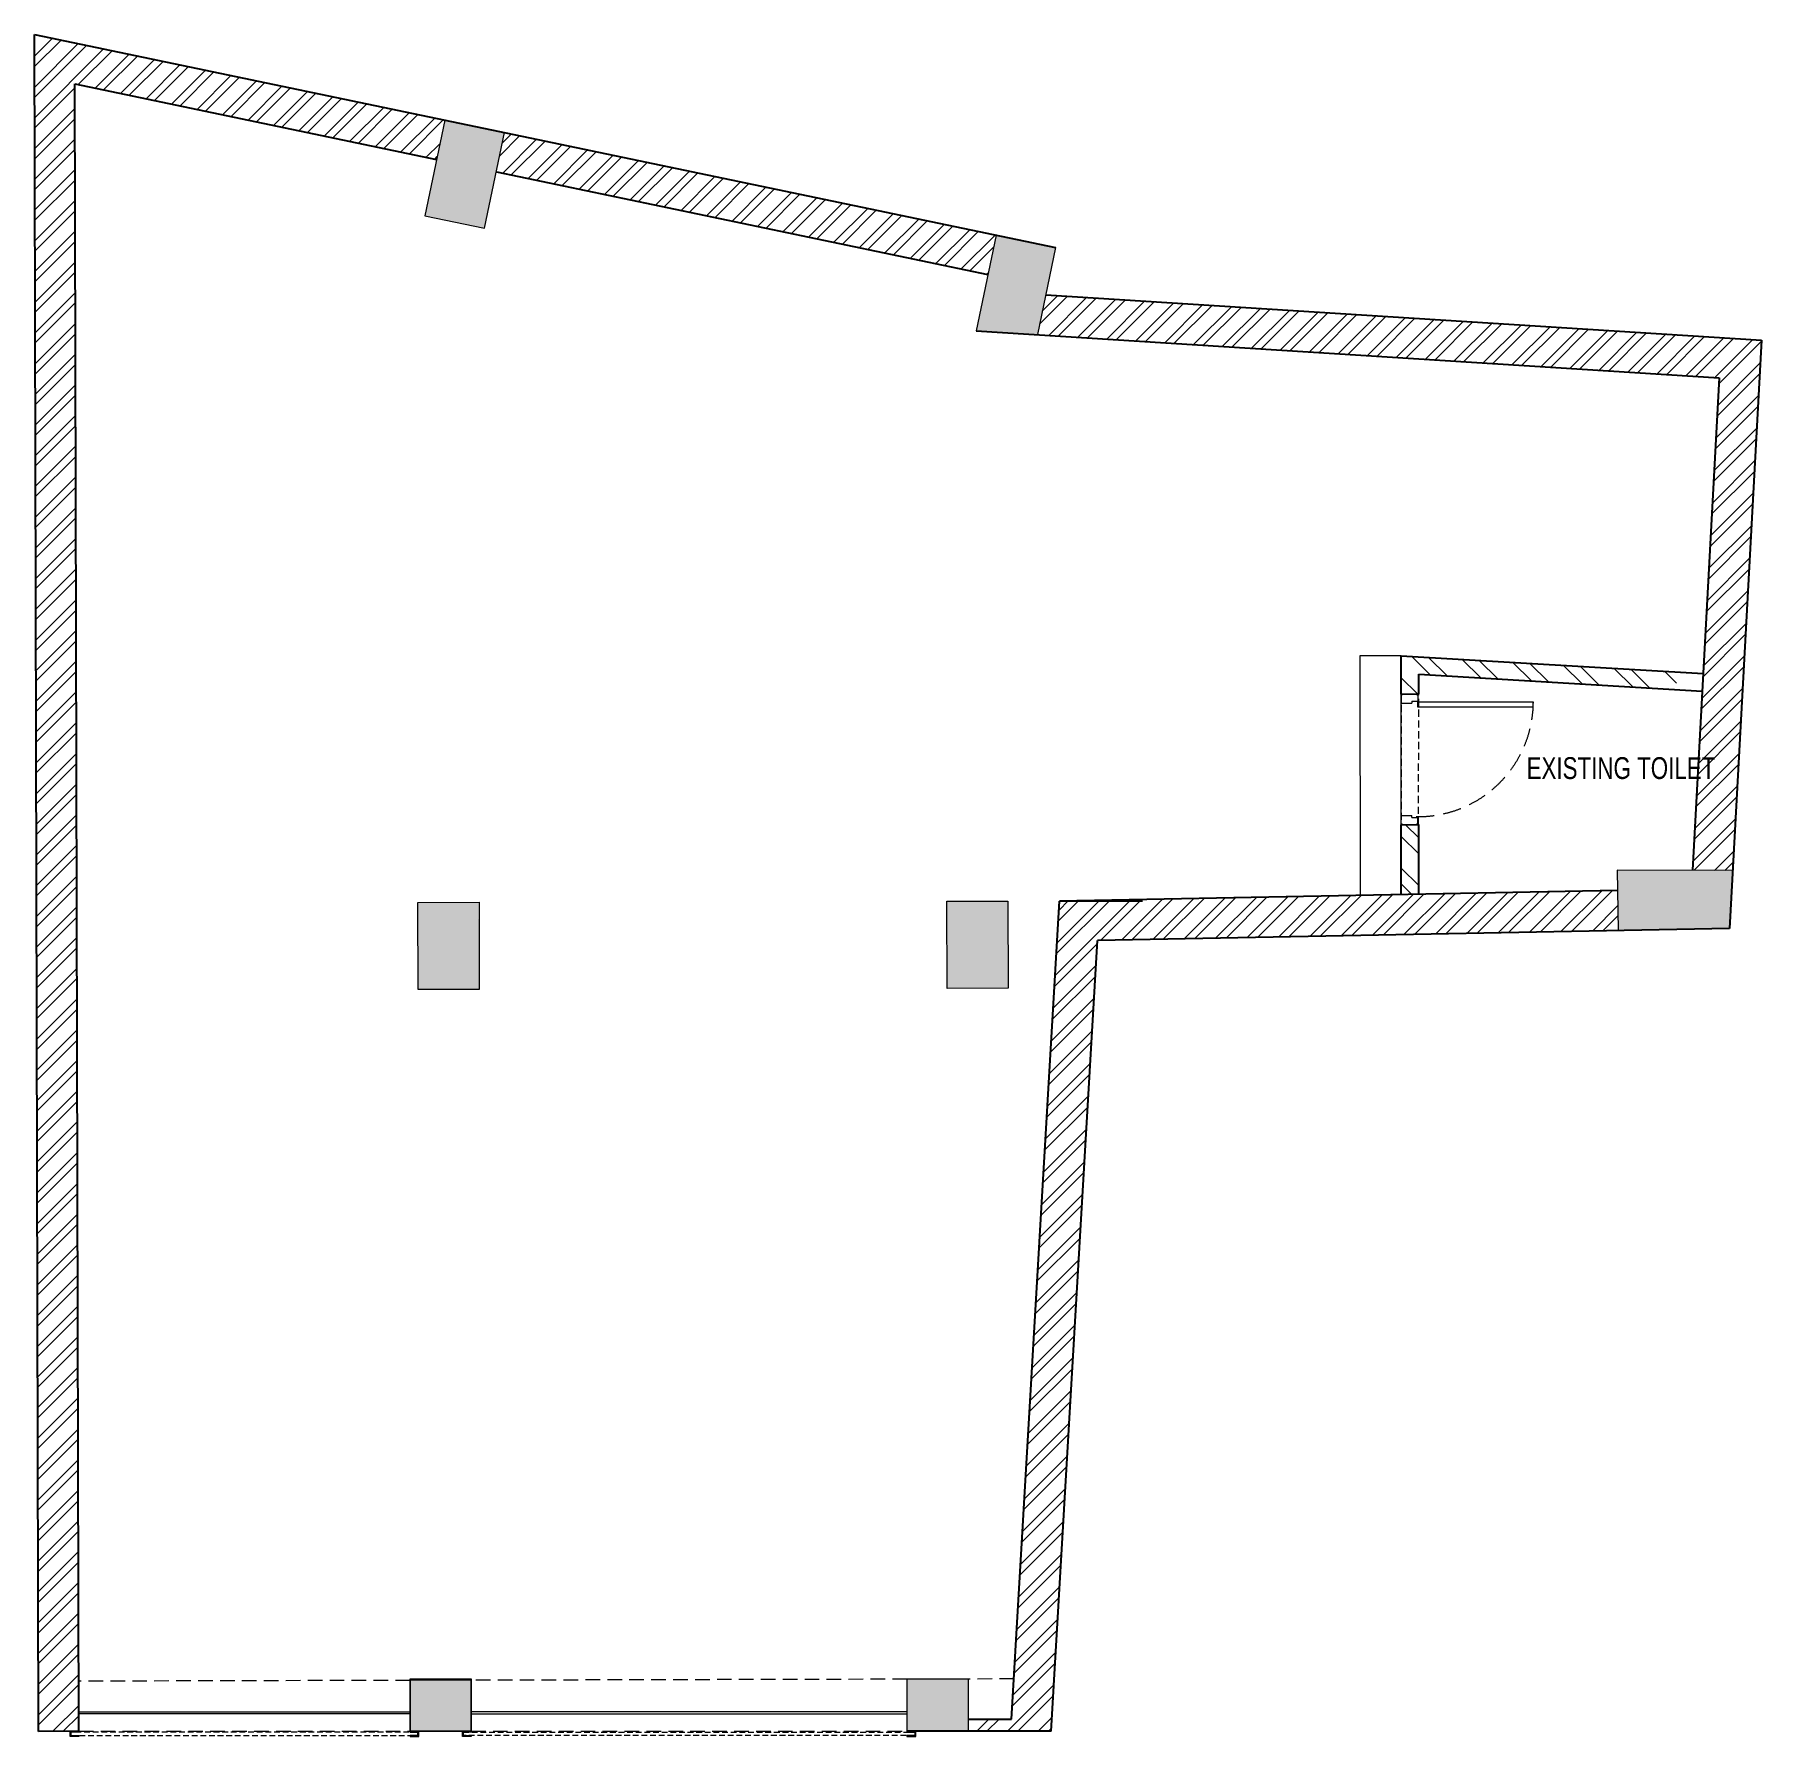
# Model space of a CAD drawing. Header units: feet. Extents: x -1971 to 7932, y -5772 to 3991.
import ezdxf

# ---------------------------------------------------------------- set-up
doc = ezdxf.new("R2010")
doc.units = ezdxf.units.FT
doc.header["$LTSCALE"] = 33
doc.header["$MEASUREMENT"] = 0
for name, pattern in [('a_p6_plan_L18$0$HIDDEN', [0.375, 0.25, -0.125]), ('HIDDEN', [9.525, 6.35, -3.175]), ('HIDDEN2', [4.7625, 3.175, -1.5875]), ('HIDDENX2', [0.75, 0.5, -0.25])]:
    doc.linetypes.add(name, pattern=pattern)
for name, color, linetype, lineweight in [('A-COL', 243, 'Continuous', 9), ('A-Glazing', 4, 'Continuous', 20), ('A-shutter', 8, 'Continuous', 18), ('A-STAIR', 6, 'Continuous', 5), ('beam', 90, 'Continuous', 9), ('brick wall hatch', 251, 'Continuous', 0), ('column hatch', 5, 'Continuous', 0), ('Door', 2, 'Continuous', 13), ('LENS-DOOR', 34, 'Continuous', 20), ('LENS_CURTAIN', 5, 'a_p6_plan_L18$0$HIDDEN', 9), ('LN-HATCH', 251, 'Continuous', 0), ('rolling shutter', 1, 'Continuous', 5), ('TEXT', 1, 'Continuous', 0)]:
    doc.layers.add(name, color=color, linetype=linetype, lineweight=lineweight)
doc.layers.add('A-WALL', color=1, linetype='Continuous')
doc.styles.get("Standard").update_dxf_attribs({"font": 'GILC____.TTF'})

# ---------------------------------------------------------------- blocks, each defined once
blk = doc.blocks.new('*U3')
at = {"layer": 'A-shutter', "color": 5, "ltscale": 10}
for points in [[(41038044.5, -1561539.2), (41038044.5, -1561544.2), (41037999.5, -1561544.2), (41037999.5, -1561564.2), (41038044.5, -1561564.2), (41038044.5, -1561569.2), (41037994.5, -1561569.2), (41037994.5, -1561539.2)], [(41039944.5, -1561539.2), (41039944.5, -1561544.2), (41039989.5, -1561544.2), (41039989.5, -1561564.2), (41039944.5, -1561564.2), (41039944.5, -1561569.2), (41039994.5, -1561569.2), (41039994.5, -1561539.2)]]:
    blk.add_lwpolyline(points, close=True, dxfattribs=at)
at = {"layer": 'A-shutter', "color": 5, "linetype": 'HIDDENX2', "ltscale": 2}
blk.add_lwpolyline([(41037999.5, -1561544.2), (41037999.5, -1561564.2), (41039989.5, -1561564.2), (41039989.5, -1561544.2)], close=True, dxfattribs=at)
blk = doc.blocks.new('*U4')
at = {"layer": 'A-shutter', "color": 5, "ltscale": 10}
for points in [[(41037444.5, -1561539.2), (41037444.5, -1561544.2), (41037399.5, -1561544.2), (41037399.5, -1561564.2), (41037444.5, -1561564.2), (41037444.5, -1561569.2), (41037394.5, -1561569.2), (41037394.5, -1561539.2)], [(41039944.5, -1561539.2), (41039944.5, -1561544.2), (41039989.5, -1561544.2), (41039989.5, -1561564.2), (41039944.5, -1561564.2), (41039944.5, -1561569.2), (41039994.5, -1561569.2), (41039994.5, -1561539.2)]]:
    blk.add_lwpolyline(points, close=True, dxfattribs=at)
at = {"layer": 'A-shutter', "color": 5, "linetype": 'HIDDENX2', "ltscale": 2}
blk.add_lwpolyline([(41037399.5, -1561544.2), (41037399.5, -1561564.2), (41039989.5, -1561564.2), (41039989.5, -1561544.2)], close=True, dxfattribs=at)
blk = doc.blocks.new('*U5')
at = {"layer": 'LENS-DOOR'}
for p, q in [((548121.8, 1779234.5), (548121.8, 1778573.7)), ((548121.8, 1779234.5), (548153, 1779234.5)), ((548153, 1778573.7), (548153, 1779234.5)), ((547448, 1778568.5), (547453.2, 1778568.5)), ((547448, 1778484.2), (547448, 1778568.5)), ((547453.2, 1778573.7), (547489.6, 1778573.7)), ((547453.2, 1778568.5), (547453.2, 1778573.7)), ((547489.6, 1778539.9), (547489.6, 1778573.7)), ((547489.6, 1778539.9), (547500.1, 1778539.9)), ((547500.1, 1778479), (547500.1, 1778539.9)), ((548121.8, 1778573.7), (548153, 1778573.7)), ((548145.2, 1778479), (548145.2, 1778539.9)), ((548155.6, 1778539.9), (548145.2, 1778539.9)), ((548192.1, 1778573.7), (548155.6, 1778573.7)), ((548155.6, 1778539.9), (548155.6, 1778573.7)), ((548192.1, 1778568.5), (548192.1, 1778573.7)), ((548197.3, 1778568.5), (548192.1, 1778568.5)), ((548197.3, 1778484.2), (548197.3, 1778568.5)), ((547448, 1778484.2), (547453.2, 1778484.2)), ((547453.2, 1778479), (547453.2, 1778484.2)), ((547453.2, 1778479), (547500.1, 1778479)), ((548192.1, 1778479), (548145.2, 1778479)), ((548192.1, 1778479), (548192.1, 1778484.2)), ((548197.3, 1778484.2), (548192.1, 1778484.2))]:
    blk.add_line(p, q, dxfattribs=at)
at = {"layer": 'LENS-DOOR', "color": 7, "linetype": 'HIDDEN2'}
blk.add_ellipse((548153, 1778573.7), major_axis=(-660.8, 0), ratio=1, start_param=-1.570791, end_param=0.051209, dxfattribs=at)

msp = doc.modelspace()

# ---------------------------------------------------------------- hatches: boundary and pattern name
at = {"layer": 'brick wall hatch'}
h = msp.add_hatch(dxfattribs=at)
h.set_pattern_fill('ANSI32', color=256, scale=514.888744, angle=90)
h.set_pattern_definition([(135, (-262771.84, 4252.76), (-136.5305, -136.5305), []), (135, (-262771.84, 4343.78), (-136.5305, -136.5305), [])])
h.paths.add_polyline_path([(5966.8, -540.7), (5866.8, -542.6), (5866.8, -942.7), (5966.8, -940.8)])
h.paths.add_polyline_path([(5866.8, 427.3), (5866.8, 207.5), (5966.8, 209.4), (5966.8, 321.2), (7443.2, 233.8), (7448.7, 333.6)])
at = {"layer": 'column hatch'}
h = msp.add_hatch(color=8, dxfattribs=at)
h.dxf.hatch_style = 1
h.paths.add_polyline_path([(573.7, -986.5), (227.6, -987.3), (228.9, -1487.3), (569, -1486.5)])
h.paths.add_polyline_path([(3611, -981.8), (3611, -980.3), (3261, -981.1), (3261, -981.8), (3262.2, -1481.1), (3612.2, -1480.3)])
h.paths.add_polyline_path([(532.2, -5449.8), (182.2, -5450.6), (182.2, -5742.2), (532.2, -5742.2)])
h.paths.add_polyline_path([(3382.2, -5442.9), (3032.2, -5443.7), (3032.2, -5742.2), (3382.2, -5742.2)])
h.paths.add_polyline_path([(724.2, 3428.1), (381.5, 3499.7), (267.1, 2951.5), (609.7, 2880)])
h.paths.add_polyline_path([(3884.2, 2768.5), (3543.4, 2839.6), (3428.9, 2291.4), (3780, 2269.3)])
h.paths.add_polyline_path([(7767.5, -804), (7104.3, -802.9), (7111, -1148.9), (7749.5, -1136.6)])
h = msp.add_hatch(color=8, dxfattribs=at)
h.dxf.hatch_style = 1
h.paths.add_polyline_path([(573.7, -986.5), (227.6, -987.3), (228.9, -1487.3), (578.9, -1486.5)])
h = msp.add_hatch(color=8, dxfattribs=at)
h.dxf.hatch_style = 1
h.paths.add_polyline_path([(532.2, -5449.8), (182.2, -5450.6), (182.2, -5742.2), (532.2, -5742.2)])
at = {"layer": 'LN-HATCH'}
h = msp.add_hatch(dxfattribs=at)
h.set_pattern_fill('ANSI32', color=256, scale=333, angle=180)
h.set_pattern_definition([(225, (-7770641.83, 5275627.41), (88.2999593, -88.2999593), []), (225, (-7770700.7, 5275627.41), (88.2999593, -88.2999593), [])])
h.paths.add_polyline_path([(-1740.7, 3707.7), (334.5, 3274.5), (381.5, 3499.7), (-1971.4, 3990.8), (-1947.8, -5742.8), (-1717.8, -5742.2)])
h.paths.add_polyline_path([(724.2, 3428.1), (677.2, 3203), (3496.4, 2614.5), (3543.4, 2839.6)])
h.paths.add_polyline_path([(3827.4, 2496.7), (3780, 2269.3), (7690.5, 2022.3), (7537.2, -803.6), (7767.5, -804), (7932.5, 2237.4)])
h.paths.add_polyline_path([(7106.5, -918.9), (3907.1, -980.3), (3632.2, -5672.2), (3382.2, -5672.2), (3382.2, -5742.2), (3858.5, -5742.2), (4124.3, -1206.2), (7111, -1148.9)])

# ---------------------------------------------------------------- linework, layer by layer
at = {"layer": 'A-COL'}
for p, q in [((381.5, 3499.7), (267.1, 2951.5)), ((381.5, 3499.7), (724.2, 3428.1)), ((609.7, 2880), (724.2, 3428.1)), ((267.1, 2951.5), (609.7, 2880)), ((3543.4, 2839.6), (3428.9, 2291.4)), ((3543.4, 2839.6), (3886, 2768.1)), ((3884.2, 2768.5), (3780, 2269.3)), ((3428.9, 2291.4), (3778.2, 2269.4)), ((7767.5, -804), (7104.3, -802.9)), ((7104.3, -802.9), (7111, -1148.9)), ((227.6, -987.3), (577.6, -986.5)), ((228.9, -1487.3), (227.6, -987.3)), ((577.6, -986.5), (578.9, -1486.5)), ((3261, -981.1), (3611, -980.3)), ((3262.2, -1481.1), (3261, -981.1)), ((3611, -980.3), (3612.2, -1480.3)), ((7749.5, -1136.6), (7111, -1148.9)), ((3612.2, -1480.3), (3262.2, -1481.1)), ((578.9, -1486.5), (228.9, -1487.3)), ((182.2, -5742.2), (182.2, -5442.2)), ((182.2, -5442.2), (532.2, -5442.2)), ((532.2, -5442.2), (532.2, -5742.2)), ((3032.2, -5742.2), (3032.2, -5442.2)), ((3032.2, -5442.2), (3382.2, -5442.2)), ((3382.2, -5442.2), (3382.2, -5742.2)), ((532.2, -5742.2), (182.2, -5742.2))]:
    msp.add_line(p, q, dxfattribs=at)
msp.add_lwpolyline([(532.2, -5449.8), (182.2, -5450.6), (182.2, -5742.2), (532.2, -5742.2)], close=True, dxfattribs=at)
at = {"layer": 'A-Glazing', "elevation": 17940.1}
for points in [[(-1717.8, -5630.4), (182.2, -5630.4), (182.2, -5642.4), (-1717.8, -5642.4)], [(3032.2, -5630.4), (532.2, -5630.4), (532.2, -5642.4), (3032.2, -5642.4)]]:
    msp.add_lwpolyline(points, close=True, dxfattribs=at)
at = {"layer": 'A-STAIR'}
for p, q in [((5628.5, 427.3), (5631.4, -947.2)), ((5866.8, 427.3), (5628.5, 427.3)), ((5866.8, -542.6), (5866.8, 259.8))]:
    msp.add_line(p, q, dxfattribs=at)
at = {"layer": 'A-WALL'}
for p, q in [((-1971.4, 3990.8), (3884.2, 2768.5)), ((-1947.8, -5742.8), (-1971.4, 3990.8)), ((-1717.8, -5742.2), (-1740.7, 3707.7)), ((-1740.7, 3707.7), (334.5, 3274.5)), ((677.2, 3203), (3496.4, 2614.5)), ((3827.4, 2496.7), (7932.5, 2237.4)), ((3428.9, 2291.4), (7690.5, 2022.3)), ((7932.5, 2237.4), (7749.5, -1136.6)), ((7690.5, 2022.3), (7537.2, -803.6)), ((5866.8, 207.5), (5866.8, 427.3)), ((5866.8, 427.3), (7598.4, 324.7)), ((5966.8, 209.4), (5966.8, 321.2)), ((5966.8, 321.2), (7593, 224.9)), ((5866.8, 207.5), (5966.8, 209.4)), ((5866.8, -542.6), (5966.8, -540.7)), ((5866.8, -942.7), (5866.8, -542.6)), ((5966.8, -940.8), (5966.8, -540.7)), ((3632.2, -5672.2), (3907.1, -980.3)), ((7106.5, -918.9), (3907.1, -980.3)), ((3907.1, -980.3), (4382.9, -979.3)), ((7749.5, -1136.6), (4124.3, -1206.2)), ((3858.5, -5742.2), (4124.3, -1206.2)), ((-1717.8, -5742.2), (-1947.8, -5742.8)), ((3858.5, -5742.2), (3032.2, -5742.2)), ((3382.2, -5672.2), (3632.2, -5672.2))]:
    msp.add_line(p, q, dxfattribs=at)
at = {"layer": 'beam', "linetype": 'HIDDEN', "ltscale": 0.4}
for points in [[(3032.2, -5443.7), (532.2, -5449.8), (532.2, -5742.2), (3032.2, -5742.2)], [(3645.6, -5442.2), (3382.2, -5442.9), (3382.2, -5672.2), (3632.2, -5672.2)], [(182.2, -5450.6), (-1718.5, -5455.2), (-1717.8, -5742.2), (182.2, -5742.2)]]:
    msp.add_lwpolyline(points, close=True, dxfattribs=at)
at = {"layer": 'LENS_CURTAIN', "ltscale": 5}
msp.add_lwpolyline([(5966.3, -541.7), (5966.8, 207.5), (5866.8, 207.5), (5866.3, -541.7)], close=True, dxfattribs=at)

# ---------------------------------------------------------------- block references
at = {"layer": 'Door', "xscale": -1, "rotation": 270}
msp.add_blockref('*U5', (-1772612.2, -547989.8), dxfattribs=at)
at = {"layer": 'rolling shutter'}
msp.add_blockref('*U3', (-41039762.3, 1555797), dxfattribs=at)
at = {"layer": 'rolling shutter', "xscale": -1}
msp.add_blockref('*U4', (41040476.6, 1555797), dxfattribs=at)

# ---------------------------------------------------------------- texts
at = {"layer": 'TEXT'}
msp.add_text('EXISTING TOILET', height=125, dxfattribs=at).set_placement((6585.5, -279.6))

doc.saveas('drawing.dxf')
